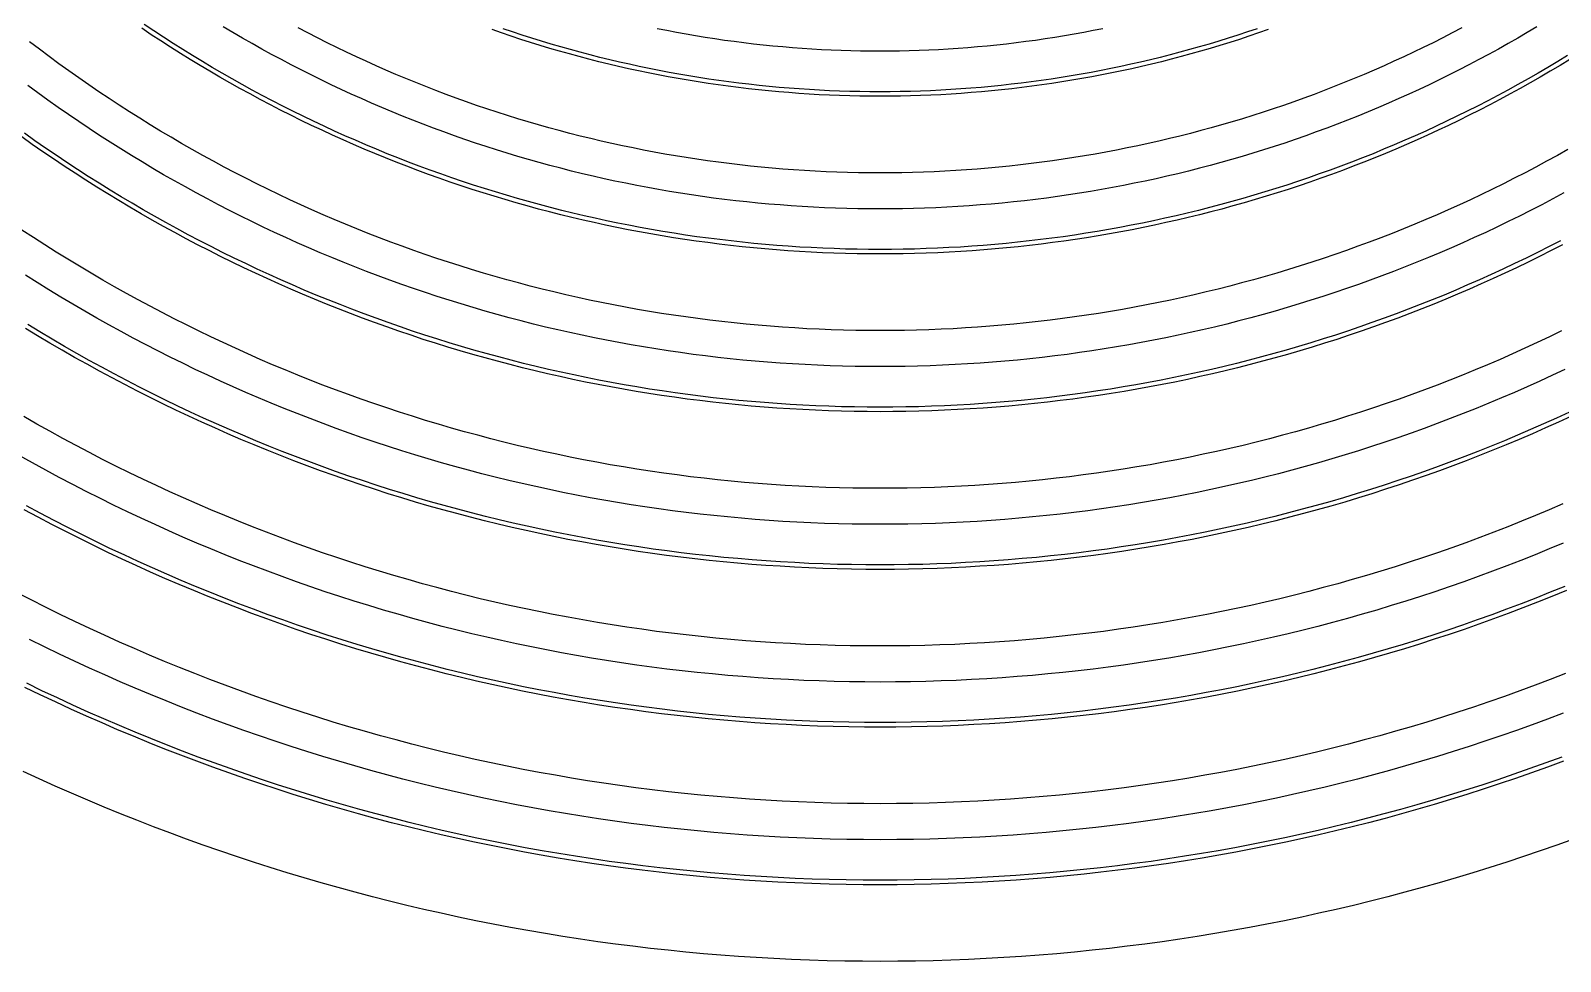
# Model space of a CAD drawing. Header units: metres. Extents: x 10 to 1210, y 10 to 2773.
# Drawn here: x 271.5 to 611, y 932 to 1138.6 of the extents above; entities that cross this region are included whole.
import ezdxf

# ---------------------------------------------------------------- set-up
doc = ezdxf.new("R2010")
doc.units = ezdxf.units.M
for name, color, linetype in [('ACIKLIK', 5, 'Continuous'), ('CAM_SABLON', 4, 'Continuous'), ('DIS_KENAR_V91_Z3', 1, 'Continuous'), ('LAMBA_T4_Z4', 3, 'Continuous')]:
    doc.layers.add(name, color=color, linetype=linetype)

msp = doc.modelspace()

# ---------------------------------------------------------------- linework, layer by layer
at = {"layer": 'ACIKLIK'}
for points in [[(605.76, 1139.42), (603.63, 1138.16), (601.5, 1136.92), (599.36, 1135.69), (597.2, 1134.48), (595.04, 1133.29), (592.86, 1132.13), (590.67, 1130.98), (588.48, 1129.85), (586.27, 1128.73), (584.06, 1127.64), (581.83, 1126.57), (579.6, 1125.52), (577.36, 1124.48), (575.11, 1123.47), (572.85, 1122.47), (570.58, 1121.5), (568.3, 1120.54), (566.01, 1119.61), (563.72, 1118.69), (561.42, 1117.8), (559.11, 1116.92), (556.79, 1116.07), (554.47, 1115.23), (552.14, 1114.42), (549.8, 1113.62), (547.45, 1112.85), (545.1, 1112.1), (542.74, 1111.37), (540.38, 1110.65), (538.01, 1109.96), (535.63, 1109.29), (533.25, 1108.64), (530.86, 1108.01), (528.46, 1107.41), (526.06, 1106.82), (523.66, 1106.25), (521.25, 1105.71), (518.84, 1105.18), (516.42, 1104.68), (514, 1104.2), (511.57, 1103.74), (509.14, 1103.3), (506.71, 1102.88), (504.27, 1102.48), (501.83, 1102.11), (499.39, 1101.75), (496.94, 1101.42), (494.49, 1101.11), (492.04, 1100.82), (489.58, 1100.55), (487.12, 1100.3), (484.67, 1100.08), (482.2, 1099.87), (479.74, 1099.69), (477.28, 1099.53), (474.81, 1099.39), (472.34, 1099.27), (469.88, 1099.17), (467.41, 1099.1), (464.94, 1099.04), (462.47, 1099.01), (460, 1099), (457.53, 1099.01), (455.06, 1099.04), (452.59, 1099.1), (450.12, 1099.17), (447.66, 1099.27), (445.19, 1099.39), (442.72, 1099.53), (440.26, 1099.69), (437.8, 1099.87), (435.33, 1100.08), (432.88, 1100.3), (430.42, 1100.55), (427.96, 1100.82), (425.51, 1101.11), (423.06, 1101.42), (420.61, 1101.75), (418.17, 1102.11), (415.73, 1102.48), (413.29, 1102.88), (410.86, 1103.3), (408.43, 1103.74), (406, 1104.2), (403.58, 1104.68), (401.16, 1105.18), (398.75, 1105.71), (396.34, 1106.25), (393.94, 1106.82), (391.54, 1107.41), (389.14, 1108.01), (386.75, 1108.64), (384.37, 1109.29), (381.99, 1109.96), (379.62, 1110.65), (377.26, 1111.37), (374.9, 1112.1), (372.55, 1112.85), (370.2, 1113.62), (367.86, 1114.42), (365.53, 1115.23), (363.21, 1116.07), (360.89, 1116.92), (358.58, 1117.8), (356.28, 1118.69), (353.99, 1119.61), (351.7, 1120.54), (349.42, 1121.5), (347.15, 1122.47), (344.89, 1123.47), (342.64, 1124.48), (340.4, 1125.52), (338.17, 1126.57), (335.94, 1127.64), (333.73, 1128.73), (331.52, 1129.85), (329.33, 1130.98), (327.14, 1132.13), (324.96, 1133.29), (322.8, 1134.48), (320.64, 1135.69), (318.5, 1136.92), (316.37, 1138.16), (314.24, 1139.42)], [(509.44, 1138.98), (507.32, 1138.56), (505.19, 1138.15), (503.06, 1137.77), (500.93, 1137.4), (498.8, 1137.05), (496.66, 1136.72), (494.51, 1136.41), (492.37, 1136.12), (490.22, 1135.85), (488.07, 1135.59), (485.92, 1135.36), (483.77, 1135.14), (481.61, 1134.94), (479.46, 1134.76), (477.3, 1134.6), (475.14, 1134.46), (472.98, 1134.34), (470.82, 1134.24), (468.66, 1134.15), (466.49, 1134.09), (464.33, 1134.04), (462.16, 1134.01), (460, 1134), (457.84, 1134.01), (455.67, 1134.04), (453.51, 1134.09), (451.34, 1134.15), (449.18, 1134.24), (447.02, 1134.34), (444.86, 1134.46), (442.7, 1134.6), (440.54, 1134.76), (438.39, 1134.94), (436.23, 1135.14), (434.08, 1135.36), (431.93, 1135.59), (429.78, 1135.85), (427.63, 1136.12), (425.49, 1136.41), (423.34, 1136.72), (421.2, 1137.05), (419.07, 1137.4), (416.94, 1137.77), (414.81, 1138.15), (412.68, 1138.56), (410.56, 1138.98)], [(611.74, 1102.54), (609.29, 1101.22), (606.84, 1099.93), (604.37, 1098.66), (601.89, 1097.41), (599.4, 1096.18), (596.9, 1094.98), (594.39, 1093.79), (591.87, 1092.63), (589.34, 1091.49), (586.8, 1090.38), (584.25, 1089.28), (581.69, 1088.21), (579.12, 1087.16), (576.55, 1086.13), (573.96, 1085.12), (571.37, 1084.14), (568.76, 1083.18), (566.15, 1082.24), (563.53, 1081.33), (560.9, 1080.43), (558.27, 1079.56), (555.62, 1078.72), (552.97, 1077.9), (550.32, 1077.1), (547.65, 1076.32), (544.98, 1075.57), (542.3, 1074.84), (539.62, 1074.13), (536.93, 1073.45), (534.24, 1072.79), (531.53, 1072.15), (528.83, 1071.54), (526.12, 1070.95), (523.4, 1070.38), (520.68, 1069.84), (517.95, 1069.33), (515.22, 1068.83), (512.49, 1068.36), (509.75, 1067.92), (507, 1067.49), (504.26, 1067.1), (501.51, 1066.72), (498.75, 1066.37), (496, 1066.04), (493.24, 1065.74), (490.48, 1065.46), (487.72, 1065.21), (484.95, 1064.98), (482.18, 1064.77), (479.41, 1064.59), (476.64, 1064.44), (473.87, 1064.3), (471.1, 1064.19), (468.32, 1064.11), (465.55, 1064.05), (462.78, 1064.01), (460, 1064), (457.22, 1064.01), (454.45, 1064.05), (451.68, 1064.11), (448.9, 1064.19), (446.13, 1064.3), (443.36, 1064.44), (440.59, 1064.59), (437.82, 1064.77), (435.05, 1064.98), (432.28, 1065.21), (429.52, 1065.46), (426.76, 1065.74), (424, 1066.04), (421.25, 1066.37), (418.49, 1066.72), (415.74, 1067.1), (413, 1067.49), (410.25, 1067.92), (407.51, 1068.36), (404.78, 1068.83), (402.05, 1069.33), (399.32, 1069.84), (396.6, 1070.38), (393.88, 1070.95), (391.17, 1071.54), (388.47, 1072.15), (385.76, 1072.79), (383.07, 1073.45), (380.38, 1074.13), (377.7, 1074.84), (375.02, 1075.57), (372.35, 1076.32), (369.68, 1077.1), (367.03, 1077.9), (364.38, 1078.72), (361.73, 1079.56), (359.1, 1080.43), (356.47, 1081.33), (353.85, 1082.24), (351.24, 1083.18), (348.63, 1084.14), (346.04, 1085.12), (343.45, 1086.13), (340.88, 1087.16), (338.31, 1088.21), (335.75, 1089.28), (333.2, 1090.38), (330.66, 1091.49), (328.13, 1092.63), (325.61, 1093.79), (323.1, 1094.98), (320.6, 1096.18), (318.11, 1097.41), (315.63, 1098.66), (313.16, 1099.93), (310.71, 1101.22), (308.26, 1102.54), (305.83, 1103.87), (303.41, 1105.23), (301, 1106.6), (298.6, 1108), (296.22, 1109.42), (293.85, 1110.86), (291.49, 1112.32), (289.14, 1113.8), (286.8, 1115.3), (284.48, 1116.82), (282.18, 1118.37), (279.88, 1119.93), (277.6, 1121.51), (275.34, 1123.11), (273.08, 1124.73), (270.85, 1126.37)], [(611.97, 1063.39), (609.18, 1062.07), (606.39, 1060.78), (603.58, 1059.52), (600.76, 1058.28), (597.93, 1057.06), (595.09, 1055.87), (592.24, 1054.7), (589.37, 1053.56), (586.5, 1052.45), (583.62, 1051.35), (580.73, 1050.29), (577.83, 1049.25), (574.93, 1048.23), (572.01, 1047.24), (569.08, 1046.28), (566.15, 1045.34), (563.21, 1044.42), (560.26, 1043.54), (557.3, 1042.67), (554.34, 1041.84), (551.36, 1041.03), (548.38, 1040.24), (545.4, 1039.49), (542.41, 1038.75), (539.41, 1038.05), (536.4, 1037.37), (533.39, 1036.71), (530.38, 1036.09), (527.36, 1035.49), (524.33, 1034.91), (521.3, 1034.36), (518.26, 1033.84), (515.22, 1033.35), (512.18, 1032.88), (509.13, 1032.44), (506.08, 1032.02), (503.02, 1031.63), (499.96, 1031.27), (496.9, 1030.93), (493.83, 1030.63), (490.77, 1030.34), (487.7, 1030.09), (484.62, 1029.86), (481.55, 1029.66), (478.47, 1029.48), (475.4, 1029.34), (472.32, 1029.22), (469.24, 1029.12), (466.16, 1029.05), (463.08, 1029.01), (460, 1029), (456.92, 1029.01), (453.84, 1029.05), (450.76, 1029.12), (447.68, 1029.22), (444.6, 1029.34), (441.53, 1029.48), (438.45, 1029.66), (435.38, 1029.86), (432.3, 1030.09), (429.23, 1030.34), (426.17, 1030.63), (423.1, 1030.93), (420.04, 1031.27), (416.98, 1031.63), (413.92, 1032.02), (410.87, 1032.44), (407.82, 1032.88), (404.78, 1033.35), (401.74, 1033.84), (398.7, 1034.36), (395.67, 1034.91), (392.64, 1035.49), (389.62, 1036.09), (386.61, 1036.71), (383.6, 1037.37), (380.59, 1038.05), (377.59, 1038.75), (374.6, 1039.49), (371.62, 1040.24), (368.64, 1041.03), (365.66, 1041.84), (362.7, 1042.67), (359.74, 1043.54), (356.79, 1044.42), (353.85, 1045.34), (350.92, 1046.28), (347.99, 1047.24), (345.07, 1048.23), (342.17, 1049.25), (339.27, 1050.29), (336.38, 1051.35), (333.5, 1052.45), (330.63, 1053.56), (327.76, 1054.7), (324.91, 1055.87), (322.07, 1057.06), (319.24, 1058.28), (316.42, 1059.52), (313.61, 1060.78), (310.82, 1062.07), (308.03, 1063.39), (305.26, 1064.73), (302.49, 1066.09), (299.74, 1067.47), (297, 1068.89), (294.28, 1070.32), (291.56, 1071.78), (288.86, 1073.26), (286.17, 1074.76), (283.5, 1076.29), (280.84, 1077.85), (278.19, 1079.42), (275.56, 1081.02), (272.94, 1082.64), (270.33, 1084.28)], [(611.6, 1024.84), (608.48, 1023.53), (605.35, 1022.25), (602.2, 1021), (599.05, 1019.77), (595.88, 1018.57), (592.7, 1017.4), (589.52, 1016.26), (586.32, 1015.14), (583.11, 1014.05), (579.9, 1012.99), (576.67, 1011.96), (573.44, 1010.95), (570.2, 1009.98), (566.95, 1009.03), (563.69, 1008.11), (560.42, 1007.22), (557.15, 1006.36), (553.87, 1005.53), (550.58, 1004.72), (547.28, 1003.94), (543.98, 1003.2), (540.67, 1002.48), (537.35, 1001.79), (534.03, 1001.13), (530.71, 1000.5), (527.38, 999.89), (524.04, 999.32), (520.7, 998.78), (517.35, 998.26), (514, 997.78), (510.64, 997.32), (507.29, 996.89), (503.92, 996.49), (500.56, 996.13), (497.19, 995.79), (493.82, 995.48), (490.44, 995.2), (487.07, 994.95), (483.69, 994.72), (480.31, 994.53), (476.92, 994.37), (473.54, 994.24), (470.16, 994.13), (466.77, 994.06), (463.39, 994.02), (460, 994), (456.61, 994.02), (453.23, 994.06), (449.84, 994.13), (446.46, 994.24), (443.08, 994.37), (439.69, 994.53), (436.31, 994.72), (432.93, 994.95), (429.56, 995.2), (426.18, 995.48), (422.81, 995.79), (419.44, 996.13), (416.08, 996.49), (412.71, 996.89), (409.36, 997.32), (406, 997.78), (402.65, 998.26), (399.3, 998.78), (395.96, 999.32), (392.62, 999.89), (389.29, 1000.5), (385.97, 1001.13), (382.65, 1001.79), (379.33, 1002.48), (376.02, 1003.2), (372.72, 1003.94), (369.42, 1004.72), (366.13, 1005.53), (362.85, 1006.36), (359.58, 1007.22), (356.31, 1008.11), (353.05, 1009.03), (349.8, 1009.98), (346.56, 1010.95), (343.33, 1011.96), (340.1, 1012.99), (336.89, 1014.05), (333.68, 1015.14), (330.48, 1016.26), (327.3, 1017.4), (324.12, 1018.57), (320.95, 1019.77), (317.8, 1021), (314.65, 1022.25), (311.52, 1023.53), (308.4, 1024.84), (305.29, 1026.18), (302.19, 1027.54), (299.1, 1028.94), (296.02, 1030.35), (292.96, 1031.8), (289.91, 1033.27), (286.88, 1034.77), (283.85, 1036.29), (280.84, 1037.84), (277.85, 1039.42), (274.86, 1041.02), (271.89, 1042.65), (268.94, 1044.3)], [(611.59, 987.1), (608.14, 985.79), (604.67, 984.51), (601.2, 983.26), (597.72, 982.05), (594.22, 980.86), (590.71, 979.7), (587.2, 978.58), (583.67, 977.48), (580.14, 976.42), (576.59, 975.39), (573.04, 974.38), (569.48, 973.41), (565.91, 972.47), (562.33, 971.57), (558.75, 970.69), (555.15, 969.84), (551.55, 969.03), (547.95, 968.24), (544.33, 967.49), (540.71, 966.77), (537.09, 966.08), (533.45, 965.43), (529.82, 964.8), (526.17, 964.21), (522.52, 963.65), (518.87, 963.12), (515.21, 962.62), (511.55, 962.15), (507.88, 961.72), (504.22, 961.32), (500.54, 960.95), (496.87, 960.61), (493.19, 960.3), (489.51, 960.03), (485.82, 959.79), (482.14, 959.58), (478.45, 959.4), (474.76, 959.26), (471.07, 959.15), (467.38, 959.06), (463.69, 959.02), (460, 959), (456.31, 959.02), (452.62, 959.06), (448.93, 959.15), (445.24, 959.26), (441.55, 959.4), (437.86, 959.58), (434.18, 959.79), (430.49, 960.03), (426.81, 960.3), (423.13, 960.61), (419.46, 960.95), (415.78, 961.32), (412.12, 961.72), (408.45, 962.15), (404.79, 962.62), (401.13, 963.12), (397.48, 963.65), (393.83, 964.21), (390.18, 964.8), (386.55, 965.43), (382.91, 966.08), (379.29, 966.77), (375.67, 967.49), (372.05, 968.24), (368.45, 969.03), (364.85, 969.84), (361.25, 970.69), (357.67, 971.57), (354.09, 972.47), (350.52, 973.41), (346.96, 974.38), (343.41, 975.39), (339.86, 976.42), (336.33, 977.48), (332.8, 978.58), (329.29, 979.7), (325.78, 980.86), (322.28, 982.05), (318.8, 983.26), (315.33, 984.51), (311.86, 985.79), (308.41, 987.1), (304.97, 988.43), (301.54, 989.8), (298.13, 991.2), (294.72, 992.63), (291.33, 994.08), (287.95, 995.57), (284.58, 997.09), (281.23, 998.63), (277.89, 1000.21), (274.57, 1001.81), (271.26, 1003.44)]]:
    msp.add_lwpolyline(points, dxfattribs=at)
at = {"layer": 'CAM_SABLON'}
for points in [[(612.57, 1133.03), (610.39, 1131.71), (608.2, 1130.4), (606, 1129.12), (603.79, 1127.86), (601.56, 1126.61), (599.33, 1125.39), (597.09, 1124.18), (594.83, 1122.99), (592.57, 1121.83), (590.29, 1120.68), (588, 1119.55), (585.71, 1118.45), (583.4, 1117.36), (581.09, 1116.29), (578.77, 1115.24), (576.43, 1114.22), (574.09, 1113.21), (571.74, 1112.23), (569.39, 1111.26), (567.02, 1110.32), (564.64, 1109.39), (562.26, 1108.49), (559.87, 1107.61), (557.47, 1106.75), (555.07, 1105.91), (552.65, 1105.09), (550.23, 1104.29), (547.81, 1103.51), (545.37, 1102.76), (542.93, 1102.02), (540.49, 1101.31), (538.03, 1100.62), (535.58, 1099.95), (533.11, 1099.3), (530.64, 1098.67), (528.17, 1098.07), (525.69, 1097.48), (523.2, 1096.92), (520.71, 1096.38), (518.22, 1095.86), (515.72, 1095.37), (513.21, 1094.89), (510.71, 1094.44), (508.19, 1094), (505.68, 1093.6), (503.16, 1093.21), (500.64, 1092.84), (498.11, 1092.5), (495.59, 1092.18), (493.06, 1091.88), (490.52, 1091.6), (487.99, 1091.34), (485.45, 1091.11), (482.91, 1090.9), (480.37, 1090.71), (477.83, 1090.54), (475.28, 1090.4), (472.74, 1090.28), (470.19, 1090.18), (467.64, 1090.1), (465.1, 1090.04), (462.55, 1090.01), (460, 1090), (457.45, 1090.01), (454.9, 1090.04), (452.36, 1090.1), (449.81, 1090.18), (447.26, 1090.28), (444.72, 1090.4), (442.17, 1090.54), (439.63, 1090.71), (437.09, 1090.9), (434.55, 1091.11), (432.01, 1091.34), (429.48, 1091.6), (426.94, 1091.88), (424.41, 1092.18), (421.89, 1092.5), (419.36, 1092.84), (416.84, 1093.21), (414.32, 1093.6), (411.81, 1094), (409.29, 1094.44), (406.79, 1094.89), (404.28, 1095.37), (401.78, 1095.86), (399.29, 1096.38), (396.8, 1096.92), (394.31, 1097.48), (391.83, 1098.07), (389.36, 1098.67), (386.89, 1099.3), (384.42, 1099.95), (381.97, 1100.62), (379.51, 1101.31), (377.07, 1102.02), (374.63, 1102.76), (372.19, 1103.51), (369.77, 1104.29), (367.35, 1105.09), (364.93, 1105.91), (362.53, 1106.75), (360.13, 1107.61), (357.74, 1108.49), (355.36, 1109.39), (352.98, 1110.32), (350.61, 1111.26), (348.26, 1112.23), (345.91, 1113.21), (343.57, 1114.22), (341.23, 1115.24), (338.91, 1116.29), (336.6, 1117.36), (334.29, 1118.45), (332, 1119.55), (329.71, 1120.68), (327.43, 1121.83), (325.17, 1122.99), (322.91, 1124.18), (320.67, 1125.39), (318.44, 1126.61), (316.21, 1127.86), (314, 1129.12), (311.8, 1130.4), (309.61, 1131.71), (307.43, 1133.03), (305.26, 1134.37), (303.11, 1135.73), (300.97, 1137.11), (298.83, 1138.51), (296.72, 1139.92)], [(543.67, 1139), (541.55, 1138.28), (539.42, 1137.58), (537.28, 1136.89), (535.14, 1136.23), (532.99, 1135.58), (530.84, 1134.96), (528.68, 1134.35), (526.52, 1133.76), (524.35, 1133.19), (522.17, 1132.63), (520, 1132.1), (517.81, 1131.59), (515.62, 1131.09), (513.43, 1130.62), (511.24, 1130.16), (509.04, 1129.72), (506.83, 1129.3), (504.63, 1128.9), (502.42, 1128.52), (500.2, 1128.16), (497.99, 1127.82), (495.77, 1127.5), (493.55, 1127.2), (491.32, 1126.92), (489.09, 1126.65), (486.86, 1126.41), (484.63, 1126.18), (482.4, 1125.98), (480.16, 1125.79), (477.93, 1125.63), (475.69, 1125.48), (473.45, 1125.35), (471.21, 1125.24), (468.97, 1125.16), (466.73, 1125.09), (464.49, 1125.04), (462.24, 1125.01), (460, 1125), (457.76, 1125.01), (455.51, 1125.04), (453.27, 1125.09), (451.03, 1125.16), (448.79, 1125.24), (446.55, 1125.35), (444.31, 1125.48), (442.07, 1125.63), (439.84, 1125.79), (437.6, 1125.98), (435.37, 1126.18), (433.14, 1126.41), (430.91, 1126.65), (428.68, 1126.92), (426.45, 1127.2), (424.23, 1127.5), (422.01, 1127.82), (419.8, 1128.16), (417.58, 1128.52), (415.37, 1128.9), (413.17, 1129.3), (410.96, 1129.72), (408.76, 1130.16), (406.57, 1130.62), (404.38, 1131.09), (402.19, 1131.59), (400, 1132.1), (397.83, 1132.63), (395.65, 1133.19), (393.48, 1133.76), (391.32, 1134.35), (389.16, 1134.96), (387.01, 1135.58), (384.86, 1136.23), (382.72, 1136.89), (380.58, 1137.58), (378.45, 1138.28), (376.33, 1139)], [(610.99, 1091.95), (608.45, 1090.64), (605.91, 1089.36), (603.35, 1088.09), (600.78, 1086.85), (598.2, 1085.64), (595.6, 1084.44), (593, 1083.27), (590.39, 1082.12), (587.77, 1081), (585.14, 1079.89), (582.5, 1078.81), (579.85, 1077.75), (577.19, 1076.72), (574.52, 1075.71), (571.84, 1074.72), (569.15, 1073.76), (566.46, 1072.82), (563.76, 1071.9), (561.05, 1071), (558.33, 1070.13), (555.61, 1069.29), (552.87, 1068.47), (550.13, 1067.67), (547.39, 1066.89), (544.63, 1066.14), (541.87, 1065.42), (539.11, 1064.71), (536.34, 1064.04), (533.56, 1063.38), (530.78, 1062.75), (527.99, 1062.15), (525.19, 1061.56), (522.39, 1061.01), (519.59, 1060.48), (516.78, 1059.97), (513.97, 1059.48), (511.15, 1059.03), (508.33, 1058.59), (505.51, 1058.18), (502.68, 1057.8), (499.85, 1057.44), (497.02, 1057.1), (494.18, 1056.79), (491.34, 1056.51), (488.5, 1056.24), (485.66, 1056.01), (482.81, 1055.8), (479.96, 1055.61), (477.11, 1055.45), (474.26, 1055.31), (471.41, 1055.2), (468.56, 1055.11), (465.71, 1055.05), (462.85, 1055.01), (460, 1055), (457.15, 1055.01), (454.29, 1055.05), (451.44, 1055.11), (448.59, 1055.2), (445.74, 1055.31), (442.89, 1055.45), (440.04, 1055.61), (437.19, 1055.8), (434.34, 1056.01), (431.5, 1056.24), (428.66, 1056.51), (425.82, 1056.79), (422.98, 1057.1), (420.15, 1057.44), (417.32, 1057.8), (414.49, 1058.18), (411.67, 1058.59), (408.85, 1059.03), (406.03, 1059.48), (403.22, 1059.97), (400.41, 1060.48), (397.61, 1061.01), (394.81, 1061.56), (392.01, 1062.15), (389.22, 1062.75), (386.44, 1063.38), (383.66, 1064.04), (380.89, 1064.71), (378.13, 1065.42), (375.37, 1066.14), (372.61, 1066.89), (369.87, 1067.67), (367.13, 1068.47), (364.39, 1069.29), (361.67, 1070.13), (358.95, 1071), (356.24, 1071.9), (353.54, 1072.82), (350.85, 1073.76), (348.16, 1074.72), (345.48, 1075.71), (342.81, 1076.72), (340.15, 1077.75), (337.5, 1078.81), (334.86, 1079.89), (332.23, 1081), (329.61, 1082.12), (327, 1083.27), (324.4, 1084.44), (321.8, 1085.64), (319.22, 1086.85), (316.65, 1088.09), (314.09, 1089.36), (311.55, 1090.64), (309.01, 1091.95), (306.48, 1093.28), (303.97, 1094.63), (301.47, 1096), (298.98, 1097.39), (296.5, 1098.81), (294.04, 1100.25), (291.58, 1101.71), (289.14, 1103.19), (286.72, 1104.69), (284.3, 1106.21), (281.9, 1107.75), (279.52, 1109.32), (277.14, 1110.9), (274.79, 1112.51), (272.44, 1114.14), (270.11, 1115.78)], [(612.99, 1053.92), (610.12, 1052.59), (607.24, 1051.3), (604.35, 1050.02), (601.44, 1048.78), (598.53, 1047.56), (595.61, 1046.36), (592.67, 1045.19), (589.73, 1044.04), (586.78, 1042.92), (583.81, 1041.83), (580.84, 1040.76), (577.86, 1039.72), (574.86, 1038.71), (571.86, 1037.72), (568.86, 1036.75), (565.84, 1035.82), (562.81, 1034.91), (559.78, 1034.02), (556.74, 1033.17), (553.69, 1032.34), (550.64, 1031.53), (547.58, 1030.75), (544.51, 1030), (541.43, 1029.28), (538.35, 1028.58), (535.26, 1027.91), (532.17, 1027.27), (529.07, 1026.65), (525.97, 1026.06), (522.86, 1025.5), (519.75, 1024.96), (516.63, 1024.46), (513.51, 1023.98), (510.38, 1023.52), (507.25, 1023.1), (504.12, 1022.7), (500.98, 1022.33), (497.84, 1021.98), (494.7, 1021.67), (491.55, 1021.38), (488.4, 1021.12), (485.25, 1020.88), (482.1, 1020.68), (478.95, 1020.5), (475.79, 1020.34), (472.63, 1020.22), (469.48, 1020.12), (466.32, 1020.06), (463.16, 1020.01), (460, 1020), (456.84, 1020.01), (453.68, 1020.06), (450.52, 1020.12), (447.37, 1020.22), (444.21, 1020.34), (441.05, 1020.5), (437.9, 1020.68), (434.75, 1020.88), (431.6, 1021.12), (428.45, 1021.38), (425.3, 1021.67), (422.16, 1021.98), (419.02, 1022.33), (415.88, 1022.7), (412.75, 1023.1), (409.62, 1023.52), (406.49, 1023.98), (403.37, 1024.46), (400.25, 1024.96), (397.14, 1025.5), (394.03, 1026.06), (390.93, 1026.65), (387.83, 1027.27), (384.74, 1027.91), (381.65, 1028.58), (378.57, 1029.28), (375.49, 1030), (372.42, 1030.75), (369.36, 1031.53), (366.31, 1032.34), (363.26, 1033.17), (360.22, 1034.02), (357.19, 1034.91), (354.16, 1035.82), (351.14, 1036.75), (348.14, 1037.72), (345.14, 1038.71), (342.14, 1039.72), (339.16, 1040.76), (336.19, 1041.83), (333.22, 1042.92), (330.27, 1044.04), (327.33, 1045.19), (324.39, 1046.36), (321.47, 1047.56), (318.56, 1048.78), (315.65, 1050.02), (312.76, 1051.3), (309.88, 1052.59), (307.01, 1053.92), (304.16, 1055.26), (301.31, 1056.64), (298.48, 1058.03), (295.66, 1059.46), (292.85, 1060.9), (290.05, 1062.37), (287.27, 1063.87), (284.5, 1065.39), (281.74, 1066.93), (279, 1068.5), (276.27, 1070.09), (273.56, 1071.71), (270.86, 1073.34)], [(611.93, 1015.22), (608.72, 1013.91), (605.5, 1012.62), (602.27, 1011.37), (599.03, 1010.14), (595.78, 1008.94), (592.52, 1007.77), (589.25, 1006.63), (585.97, 1005.52), (582.68, 1004.43), (579.38, 1003.37), (576.07, 1002.35), (572.75, 1001.35), (569.43, 1000.38), (566.09, 999.44), (562.75, 998.53), (559.4, 997.65), (556.04, 996.79), (552.68, 995.97), (549.31, 995.18), (545.93, 994.41), (542.54, 993.68), (539.15, 992.97), (535.75, 992.29), (532.35, 991.65), (528.94, 991.03), (525.52, 990.44), (522.1, 989.89), (518.68, 989.36), (515.25, 988.86), (511.82, 988.4), (508.38, 987.96), (504.94, 987.55), (501.5, 987.17), (498.05, 986.83), (494.6, 986.51), (491.15, 986.22), (487.69, 985.97), (484.24, 985.74), (480.78, 985.54), (477.32, 985.38), (473.86, 985.24), (470.39, 985.14), (466.93, 985.06), (463.46, 985.02), (460, 985), (456.54, 985.02), (453.07, 985.06), (449.61, 985.14), (446.14, 985.24), (442.68, 985.38), (439.22, 985.54), (435.76, 985.74), (432.31, 985.97), (428.85, 986.22), (425.4, 986.51), (421.95, 986.83), (418.5, 987.17), (415.06, 987.55), (411.62, 987.96), (408.18, 988.4), (404.75, 988.86), (401.32, 989.36), (397.9, 989.89), (394.48, 990.44), (391.06, 991.03), (387.65, 991.65), (384.25, 992.29), (380.85, 992.97), (377.46, 993.68), (374.07, 994.41), (370.69, 995.18), (367.32, 995.97), (363.96, 996.79), (360.6, 997.65), (357.25, 998.53), (353.91, 999.44), (350.57, 1000.38), (347.25, 1001.35), (343.93, 1002.35), (340.62, 1003.37), (337.32, 1004.43), (334.03, 1005.52), (330.75, 1006.63), (327.48, 1007.77), (324.22, 1008.94), (320.97, 1010.14), (317.73, 1011.37), (314.5, 1012.62), (311.28, 1013.91), (308.07, 1015.22), (304.88, 1016.56), (301.7, 1017.93), (298.53, 1019.32), (295.37, 1020.75), (292.22, 1022.2), (289.09, 1023.67), (285.97, 1025.18), (282.86, 1026.71), (279.77, 1028.27), (276.69, 1029.86), (273.62, 1031.47), (270.57, 1033.11)], [(611.29, 977.36), (607.75, 976.05), (604.2, 974.78), (600.65, 973.54), (597.08, 972.32), (593.5, 971.14), (589.9, 969.99), (586.3, 968.88), (582.69, 967.79), (579.08, 966.74), (575.45, 965.71), (571.81, 964.72), (568.16, 963.76), (564.51, 962.83), (560.85, 961.94), (557.18, 961.07), (553.5, 960.24), (549.82, 959.44), (546.13, 958.67), (542.43, 957.94), (538.73, 957.23), (535.02, 956.56), (531.3, 955.92), (527.58, 955.32), (523.85, 954.75), (520.12, 954.2), (516.39, 953.7), (512.65, 953.22), (508.9, 952.78), (505.16, 952.37), (501.41, 951.99), (497.65, 951.64), (493.89, 951.33), (490.13, 951.05), (486.37, 950.81), (482.61, 950.59), (478.84, 950.41), (475.08, 950.26), (471.31, 950.15), (467.54, 950.07), (463.77, 950.02), (460, 950), (456.23, 950.02), (452.46, 950.07), (448.69, 950.15), (444.92, 950.26), (441.16, 950.41), (437.39, 950.59), (433.63, 950.81), (429.87, 951.05), (426.11, 951.33), (422.35, 951.64), (418.59, 951.99), (414.84, 952.37), (411.1, 952.78), (407.35, 953.22), (403.61, 953.7), (399.88, 954.2), (396.15, 954.75), (392.42, 955.32), (388.7, 955.92), (384.98, 956.56), (381.27, 957.23), (377.57, 957.94), (373.87, 958.67), (370.18, 959.44), (366.5, 960.24), (362.82, 961.07), (359.15, 961.94), (355.49, 962.83), (351.84, 963.76), (348.19, 964.72), (344.55, 965.71), (340.92, 966.74), (337.31, 967.79), (333.7, 968.88), (330.1, 969.99), (326.5, 971.14), (322.92, 972.32), (319.35, 973.54), (315.8, 974.78), (312.25, 976.05), (308.71, 977.36), (305.19, 978.69), (301.67, 980.06), (298.17, 981.46), (294.68, 982.88), (291.2, 984.34), (287.74, 985.83), (284.29, 987.35), (280.85, 988.9), (277.43, 990.48), (274.02, 992.08), (270.62, 993.72)]]:
    msp.add_lwpolyline(points, dxfattribs=at)
at = {"layer": 'DIS_KENAR_V91_Z3'}
for points in [[(589.1, 1139.19), (586.98, 1138.07), (584.85, 1136.97), (582.7, 1135.89), (580.55, 1134.83), (578.39, 1133.79), (576.22, 1132.77), (574.04, 1131.76), (571.85, 1130.77), (569.66, 1129.81), (567.45, 1128.86), (565.24, 1127.93), (563.02, 1127.02), (560.79, 1126.14), (558.55, 1125.27), (556.31, 1124.42), (554.06, 1123.58), (551.8, 1122.77), (549.53, 1121.98), (547.26, 1121.21), (544.98, 1120.46), (542.69, 1119.73), (540.4, 1119.02), (538.1, 1118.32), (535.8, 1117.65), (533.49, 1117), (531.18, 1116.37), (528.85, 1115.76), (526.53, 1115.17), (524.2, 1114.6), (521.86, 1114.05), (519.52, 1113.52), (517.18, 1113.01), (514.83, 1112.52), (512.47, 1112.05), (510.11, 1111.6), (507.75, 1111.18), (505.39, 1110.77), (503.02, 1110.39), (500.65, 1110.02), (498.27, 1109.68), (495.89, 1109.35), (493.51, 1109.05), (491.13, 1108.77), (488.75, 1108.51), (486.36, 1108.27), (483.97, 1108.05), (481.58, 1107.85), (479.18, 1107.67), (476.79, 1107.51), (474.39, 1107.38), (472, 1107.26), (469.6, 1107.17), (467.2, 1107.09), (464.8, 1107.04), (462.4, 1107.01), (460, 1107), (457.6, 1107.01), (455.2, 1107.04), (452.8, 1107.09), (450.4, 1107.17), (448, 1107.26), (445.61, 1107.38), (443.21, 1107.51), (440.82, 1107.67), (438.42, 1107.85), (436.03, 1108.05), (433.64, 1108.27), (431.25, 1108.51), (428.87, 1108.77), (426.49, 1109.05), (424.11, 1109.35), (421.73, 1109.68), (419.35, 1110.02), (416.98, 1110.39), (414.61, 1110.77), (412.25, 1111.18), (409.89, 1111.6), (407.53, 1112.05), (405.17, 1112.52), (402.82, 1113.01), (400.48, 1113.52), (398.14, 1114.05), (395.8, 1114.6), (393.47, 1115.17), (391.15, 1115.76), (388.82, 1116.37), (386.51, 1117), (384.2, 1117.65), (381.9, 1118.32), (379.6, 1119.02), (377.31, 1119.73), (375.02, 1120.46), (372.74, 1121.21), (370.47, 1121.98), (368.2, 1122.77), (365.94, 1123.58), (363.69, 1124.42), (361.45, 1125.27), (359.21, 1126.14), (356.98, 1127.02), (354.76, 1127.93), (352.55, 1128.86), (350.34, 1129.81), (348.15, 1130.77), (345.96, 1131.76), (343.78, 1132.77), (341.61, 1133.79), (339.45, 1134.83), (337.3, 1135.89), (335.15, 1136.97), (333.02, 1138.07), (330.9, 1139.19)], [(612.65, 1112.19), (610.29, 1110.87), (607.92, 1109.57), (605.54, 1108.29), (603.14, 1107.03), (600.74, 1105.79), (598.32, 1104.57), (595.9, 1103.37), (593.46, 1102.2), (591.01, 1101.04), (588.55, 1099.91), (586.09, 1098.8), (583.61, 1097.71), (581.13, 1096.64), (578.63, 1095.6), (576.13, 1094.57), (573.62, 1093.57), (571.09, 1092.59), (568.56, 1091.63), (566.03, 1090.7), (563.48, 1089.78), (560.93, 1088.89), (558.36, 1088.02), (555.8, 1087.17), (553.22, 1086.35), (550.64, 1085.55), (548.04, 1084.77), (545.45, 1084.01), (542.84, 1083.27), (540.23, 1082.56), (537.62, 1081.87), (535, 1081.21), (532.37, 1080.57), (529.73, 1079.95), (527.1, 1079.35), (524.45, 1078.77), (521.8, 1078.22), (519.15, 1077.7), (516.49, 1077.19), (513.83, 1076.71), (511.16, 1076.25), (508.49, 1075.82), (505.82, 1075.41), (503.14, 1075.02), (500.46, 1074.65), (497.78, 1074.31), (495.09, 1073.99), (492.4, 1073.7), (489.71, 1073.43), (487.02, 1073.18), (484.32, 1072.96), (481.62, 1072.76), (478.93, 1072.58), (476.22, 1072.42), (473.52, 1072.3), (470.82, 1072.19), (468.11, 1072.11), (465.41, 1072.05), (462.71, 1072.01), (460, 1072), (457.29, 1072.01), (454.59, 1072.05), (451.89, 1072.11), (449.18, 1072.19), (446.48, 1072.3), (443.78, 1072.42), (441.07, 1072.58), (438.38, 1072.76), (435.68, 1072.96), (432.98, 1073.18), (430.29, 1073.43), (427.6, 1073.7), (424.91, 1073.99), (422.22, 1074.31), (419.54, 1074.65), (416.86, 1075.02), (414.18, 1075.41), (411.51, 1075.82), (408.84, 1076.25), (406.17, 1076.71), (403.51, 1077.19), (400.85, 1077.7), (398.2, 1078.22), (395.55, 1078.77), (392.9, 1079.35), (390.27, 1079.95), (387.63, 1080.57), (385, 1081.21), (382.38, 1081.87), (379.77, 1082.56), (377.16, 1083.27), (374.55, 1084.01), (371.96, 1084.77), (369.36, 1085.55), (366.78, 1086.35), (364.2, 1087.17), (361.64, 1088.02), (359.07, 1088.89), (356.52, 1089.78), (353.97, 1090.7), (351.44, 1091.63), (348.91, 1092.59), (346.38, 1093.57), (343.87, 1094.57), (341.37, 1095.6), (338.87, 1096.64), (336.39, 1097.71), (333.91, 1098.8), (331.45, 1099.91), (328.99, 1101.04), (326.54, 1102.2), (324.1, 1103.37), (321.68, 1104.57), (319.26, 1105.79), (316.86, 1107.03), (314.46, 1108.29), (312.08, 1109.57), (309.71, 1110.87), (307.35, 1112.19), (305, 1113.53), (302.66, 1114.89), (300.34, 1116.28), (298.03, 1117.68), (295.73, 1119.11), (293.44, 1120.55), (291.16, 1122.01), (288.9, 1123.5), (286.65, 1125), (284.41, 1126.52), (282.19, 1128.06), (279.98, 1129.62), (277.79, 1131.2), (275.6, 1132.8), (273.44, 1134.42), (271.28, 1136.06)], [(611.24, 1071.92), (608.53, 1070.61), (605.8, 1069.32), (603.07, 1068.06), (600.32, 1066.83), (597.57, 1065.61), (594.8, 1064.43), (592.03, 1063.26), (589.24, 1062.12), (586.44, 1061.01), (583.64, 1059.91), (580.82, 1058.85), (578, 1057.81), (575.16, 1056.79), (572.32, 1055.8), (569.47, 1054.83), (566.61, 1053.89), (563.74, 1052.97), (560.87, 1052.07), (557.99, 1051.21), (555.09, 1050.36), (552.2, 1049.55), (549.29, 1048.76), (546.38, 1047.99), (543.46, 1047.25), (540.54, 1046.53), (537.61, 1045.84), (534.67, 1045.18), (531.73, 1044.54), (528.78, 1043.93), (525.83, 1043.34), (522.87, 1042.78), (519.91, 1042.24), (516.94, 1041.73), (513.97, 1041.25), (510.99, 1040.79), (508.01, 1040.36), (505.03, 1039.95), (502.04, 1039.57), (499.06, 1039.22), (496.06, 1038.89), (493.07, 1038.59), (490.07, 1038.31), (487.07, 1038.06), (484.07, 1037.84), (481.06, 1037.64), (478.06, 1037.47), (475.05, 1037.33), (472.04, 1037.21), (469.03, 1037.12), (466.02, 1037.05), (463.01, 1037.01), (460, 1037), (456.99, 1037.01), (453.98, 1037.05), (450.97, 1037.12), (447.96, 1037.21), (444.95, 1037.33), (441.94, 1037.47), (438.94, 1037.64), (435.93, 1037.84), (432.93, 1038.06), (429.93, 1038.31), (426.93, 1038.59), (423.94, 1038.89), (420.94, 1039.22), (417.96, 1039.57), (414.97, 1039.95), (411.99, 1040.36), (409.01, 1040.79), (406.03, 1041.25), (403.06, 1041.73), (400.09, 1042.24), (397.13, 1042.78), (394.17, 1043.34), (391.22, 1043.93), (388.27, 1044.54), (385.33, 1045.18), (382.39, 1045.84), (379.46, 1046.53), (376.54, 1047.25), (373.62, 1047.99), (370.71, 1048.76), (367.8, 1049.55), (364.91, 1050.36), (362.01, 1051.21), (359.13, 1052.07), (356.26, 1052.97), (353.39, 1053.89), (350.53, 1054.83), (347.68, 1055.8), (344.84, 1056.79), (342, 1057.81), (339.18, 1058.85), (336.36, 1059.91), (333.56, 1061.01), (330.76, 1062.12), (327.97, 1063.26), (325.2, 1064.43), (322.43, 1065.61), (319.68, 1066.83), (316.93, 1068.06), (314.2, 1069.32), (311.47, 1070.61), (308.76, 1071.92), (306.06, 1073.25), (303.37, 1074.6), (300.7, 1075.98), (298.03, 1077.38), (295.38, 1078.81), (292.74, 1080.26), (290.11, 1081.73), (287.5, 1083.22), (284.9, 1084.74), (282.31, 1086.28), (279.74, 1087.84), (277.18, 1089.42), (274.63, 1091.03), (272.1, 1092.66), (269.58, 1094.31)], [(611.52, 1033.52), (608.48, 1032.21), (605.42, 1030.93), (602.35, 1029.67), (599.27, 1028.44), (596.18, 1027.24), (593.08, 1026.06), (589.97, 1024.92), (586.85, 1023.8), (583.72, 1022.7), (580.58, 1021.64), (577.43, 1020.6), (574.27, 1019.59), (571.1, 1018.6), (567.93, 1017.65), (564.74, 1016.72), (561.55, 1015.82), (558.35, 1014.95), (555.14, 1014.1), (551.93, 1013.29), (548.71, 1012.5), (545.48, 1011.74), (542.25, 1011.01), (539.01, 1010.3), (535.76, 1009.63), (532.51, 1008.98), (529.25, 1008.36), (525.99, 1007.77), (522.72, 1007.21), (519.45, 1006.68), (516.17, 1006.17), (512.89, 1005.7), (509.6, 1005.25), (506.31, 1004.83), (503.02, 1004.44), (499.72, 1004.08), (496.42, 1003.75), (493.12, 1003.45), (489.81, 1003.17), (486.51, 1002.93), (483.2, 1002.71), (479.89, 1002.52), (476.58, 1002.36), (473.26, 1002.23), (469.95, 1002.13), (466.63, 1002.06), (463.32, 1002.01), (460, 1002), (456.68, 1002.01), (453.37, 1002.06), (450.05, 1002.13), (446.74, 1002.23), (443.42, 1002.36), (440.11, 1002.52), (436.8, 1002.71), (433.49, 1002.93), (430.19, 1003.17), (426.88, 1003.45), (423.58, 1003.75), (420.28, 1004.08), (416.98, 1004.44), (413.69, 1004.83), (410.4, 1005.25), (407.11, 1005.7), (403.83, 1006.17), (400.55, 1006.68), (397.28, 1007.21), (394.01, 1007.77), (390.75, 1008.36), (387.49, 1008.98), (384.24, 1009.63), (380.99, 1010.3), (377.75, 1011.01), (374.52, 1011.74), (371.29, 1012.5), (368.07, 1013.29), (364.86, 1014.1), (361.65, 1014.95), (358.45, 1015.82), (355.26, 1016.72), (352.07, 1017.65), (348.9, 1018.6), (345.73, 1019.59), (342.57, 1020.6), (339.42, 1021.64), (336.28, 1022.7), (333.15, 1023.8), (330.03, 1024.92), (326.92, 1026.06), (323.82, 1027.24), (320.73, 1028.44), (317.65, 1029.67), (314.58, 1030.93), (311.52, 1032.21), (308.48, 1033.52), (305.44, 1034.85), (302.42, 1036.21), (299.41, 1037.6), (296.41, 1039.02), (293.42, 1040.46), (290.44, 1041.92), (287.48, 1043.42), (284.54, 1044.94), (281.6, 1046.48), (278.68, 1048.05), (275.77, 1049.64), (272.88, 1051.26), (270, 1052.91)], [(612.1, 995.88), (608.72, 994.56), (605.34, 993.28), (601.94, 992.03), (598.53, 990.8), (595.11, 989.61), (591.68, 988.45), (588.24, 987.31), (584.79, 986.21), (581.33, 985.13), (577.87, 984.09), (574.39, 983.08), (570.9, 982.09), (567.41, 981.14), (563.91, 980.22), (560.4, 979.33), (556.88, 978.47), (553.35, 977.64), (549.82, 976.84), (546.28, 976.07), (542.74, 975.33), (539.19, 974.62), (535.63, 973.95), (532.06, 973.3), (528.49, 972.69), (524.92, 972.11), (521.34, 971.56), (517.76, 971.04), (514.17, 970.55), (510.58, 970.09), (506.98, 969.67), (503.38, 969.27), (499.78, 968.91), (496.17, 968.58), (492.56, 968.28), (488.95, 968.01), (485.34, 967.77), (481.72, 967.57), (478.1, 967.39), (474.48, 967.25), (470.86, 967.14), (467.24, 967.06), (463.62, 967.02), (460, 967), (456.38, 967.02), (452.76, 967.06), (449.14, 967.14), (445.52, 967.25), (441.9, 967.39), (438.28, 967.57), (434.66, 967.77), (431.05, 968.01), (427.44, 968.28), (423.83, 968.58), (420.22, 968.91), (416.62, 969.27), (413.02, 969.67), (409.42, 970.09), (405.83, 970.55), (402.24, 971.04), (398.66, 971.56), (395.08, 972.11), (391.51, 972.69), (387.94, 973.3), (384.37, 973.95), (380.81, 974.62), (377.26, 975.33), (373.72, 976.07), (370.18, 976.84), (366.65, 977.64), (363.12, 978.47), (359.6, 979.33), (356.09, 980.22), (352.59, 981.14), (349.1, 982.09), (345.61, 983.08), (342.13, 984.09), (338.67, 985.13), (335.21, 986.21), (331.76, 987.31), (328.32, 988.45), (324.89, 989.61), (321.47, 990.8), (318.06, 992.03), (314.66, 993.28), (311.28, 994.56), (307.9, 995.88), (304.54, 997.22), (301.19, 998.59), (297.85, 999.99), (294.52, 1001.42), (291.2, 1002.88), (287.9, 1004.37), (284.61, 1005.88), (281.34, 1007.43), (278.08, 1009), (274.83, 1010.6), (271.59, 1012.23), (268.37, 1013.89)], [(613.91, 959.14), (610.21, 957.81), (606.51, 956.52), (602.79, 955.25), (599.06, 954.02), (595.32, 952.83), (591.57, 951.66), (587.81, 950.53), (584.04, 949.43), (580.26, 948.37), (576.47, 947.33), (572.67, 946.33), (568.86, 945.37), (565.05, 944.43), (561.23, 943.53), (557.4, 942.67), (553.56, 941.83), (549.72, 941.03), (545.86, 940.27), (542.01, 939.54), (538.14, 938.84), (534.27, 938.17), (530.4, 937.54), (526.51, 936.94), (522.63, 936.38), (518.74, 935.85), (514.84, 935.35), (510.94, 934.89), (507.04, 934.47), (503.13, 934.07), (499.22, 933.71), (495.31, 933.39), (491.39, 933.1), (487.47, 932.84), (483.55, 932.62), (479.63, 932.43), (475.7, 932.27), (471.78, 932.15), (467.85, 932.07), (463.93, 932.02), (460, 932), (456.07, 932.02), (452.15, 932.07), (448.22, 932.15), (444.3, 932.27), (440.37, 932.43), (436.45, 932.62), (432.53, 932.84), (428.61, 933.1), (424.69, 933.39), (420.78, 933.71), (416.87, 934.07), (412.96, 934.47), (409.06, 934.89), (405.16, 935.35), (401.26, 935.85), (397.37, 936.38), (393.49, 936.94), (389.6, 937.54), (385.73, 938.17), (381.86, 938.84), (377.99, 939.54), (374.14, 940.27), (370.28, 941.03), (366.44, 941.83), (362.6, 942.67), (358.77, 943.53), (354.95, 944.43), (351.14, 945.37), (347.33, 946.33), (343.53, 947.33), (339.74, 948.37), (335.96, 949.43), (332.19, 950.53), (328.43, 951.66), (324.68, 952.83), (320.94, 954.02), (317.21, 955.25), (313.49, 956.52), (309.79, 957.81), (306.09, 959.14), (302.41, 960.5), (298.73, 961.89), (295.07, 963.31), (291.43, 964.77), (287.79, 966.25), (284.17, 967.77), (280.56, 969.32), (276.97, 970.9), (273.39, 972.52), (269.82, 974.16)]]:
    msp.add_lwpolyline(points, dxfattribs=at)
at = {"layer": 'LAMBA_T4_Z4'}
for points in [[(613.09, 1132.18), (610.91, 1130.85), (608.71, 1129.54), (606.5, 1128.25), (604.28, 1126.99), (602.05, 1125.74), (599.81, 1124.51), (597.56, 1123.3), (595.29, 1122.11), (593.02, 1120.94), (590.74, 1119.78), (588.44, 1118.65), (586.14, 1117.54), (583.83, 1116.45), (581.51, 1115.38), (579.17, 1114.33), (576.83, 1113.3), (574.48, 1112.29), (572.13, 1111.3), (569.76, 1110.34), (567.38, 1109.39), (565, 1108.46), (562.61, 1107.56), (560.21, 1106.67), (557.81, 1105.81), (555.39, 1104.96), (552.97, 1104.14), (550.54, 1103.34), (548.11, 1102.56), (545.66, 1101.8), (543.22, 1101.07), (540.76, 1100.35), (538.3, 1099.66), (535.83, 1098.98), (533.36, 1098.33), (530.88, 1097.7), (528.4, 1097.1), (525.91, 1096.51), (523.42, 1095.95), (520.92, 1095.4), (518.41, 1094.88), (515.91, 1094.38), (513.39, 1093.91), (510.88, 1093.45), (508.36, 1093.02), (505.84, 1092.61), (503.31, 1092.22), (500.78, 1091.85), (498.24, 1091.51), (495.71, 1091.18), (493.17, 1090.88), (490.63, 1090.61), (488.08, 1090.35), (485.54, 1090.12), (482.99, 1089.9), (480.44, 1089.71), (477.89, 1089.55), (475.33, 1089.4), (472.78, 1089.28), (470.23, 1089.18), (467.67, 1089.1), (465.11, 1089.04), (462.56, 1089.01), (460, 1089), (457.44, 1089.01), (454.89, 1089.04), (452.33, 1089.1), (449.77, 1089.18), (447.22, 1089.28), (444.67, 1089.4), (442.11, 1089.55), (439.56, 1089.71), (437.01, 1089.9), (434.46, 1090.12), (431.92, 1090.35), (429.37, 1090.61), (426.83, 1090.88), (424.29, 1091.18), (421.76, 1091.51), (419.22, 1091.85), (416.69, 1092.22), (414.16, 1092.61), (411.64, 1093.02), (409.12, 1093.45), (406.61, 1093.91), (404.09, 1094.38), (401.59, 1094.88), (399.08, 1095.4), (396.58, 1095.95), (394.09, 1096.51), (391.6, 1097.1), (389.12, 1097.7), (386.64, 1098.33), (384.17, 1098.98), (381.7, 1099.66), (379.24, 1100.35), (376.78, 1101.07), (374.34, 1101.8), (371.89, 1102.56), (369.46, 1103.34), (367.03, 1104.14), (364.61, 1104.96), (362.19, 1105.81), (359.79, 1106.67), (357.39, 1107.56), (355, 1108.46), (352.62, 1109.39), (350.24, 1110.34), (347.87, 1111.3), (345.52, 1112.29), (343.17, 1113.3), (340.83, 1114.33), (338.49, 1115.38), (336.17, 1116.45), (333.86, 1117.54), (331.56, 1118.65), (329.26, 1119.78), (326.98, 1120.94), (324.71, 1122.11), (322.44, 1123.3), (320.19, 1124.51), (317.95, 1125.74), (315.72, 1126.99), (313.5, 1128.25), (311.29, 1129.54), (309.09, 1130.85), (306.91, 1132.18), (304.73, 1133.52), (302.57, 1134.89), (300.42, 1136.27), (298.28, 1137.67), (296.16, 1139.09)], [(546.12, 1138.8), (544, 1138.06), (541.86, 1137.33), (539.73, 1136.63), (537.58, 1135.94), (535.43, 1135.27), (533.28, 1134.62), (531.11, 1133.99), (528.95, 1133.38), (526.78, 1132.79), (524.6, 1132.22), (522.42, 1131.66), (520.23, 1131.13), (518.04, 1130.61), (515.84, 1130.12), (513.64, 1129.64), (511.44, 1129.18), (509.23, 1128.74), (507.02, 1128.32), (504.8, 1127.92), (502.58, 1127.54), (500.36, 1127.18), (498.13, 1126.83), (495.91, 1126.51), (493.68, 1126.21), (491.44, 1125.92), (489.21, 1125.66), (486.97, 1125.41), (484.73, 1125.19), (482.49, 1124.98), (480.24, 1124.8), (478, 1124.63), (475.75, 1124.48), (473.5, 1124.35), (471.25, 1124.25), (469, 1124.16), (466.75, 1124.09), (464.5, 1124.04), (462.25, 1124.01), (460, 1124), (457.75, 1124.01), (455.5, 1124.04), (453.25, 1124.09), (451, 1124.16), (448.75, 1124.25), (446.5, 1124.35), (444.25, 1124.48), (442, 1124.63), (439.76, 1124.8), (437.51, 1124.98), (435.27, 1125.19), (433.03, 1125.41), (430.79, 1125.66), (428.56, 1125.92), (426.32, 1126.21), (424.09, 1126.51), (421.87, 1126.83), (419.64, 1127.18), (417.42, 1127.54), (415.2, 1127.92), (412.98, 1128.32), (410.77, 1128.74), (408.56, 1129.18), (406.36, 1129.64), (404.16, 1130.12), (401.96, 1130.61), (399.77, 1131.13), (397.58, 1131.66), (395.4, 1132.22), (393.22, 1132.79), (391.05, 1133.38), (388.89, 1133.99), (386.72, 1134.62), (384.57, 1135.27), (382.42, 1135.94), (380.27, 1136.63), (378.14, 1137.33), (376, 1138.06), (373.88, 1138.8)], [(611.45, 1091.06), (608.91, 1089.75), (606.35, 1088.46), (603.79, 1087.2), (601.21, 1085.95), (598.62, 1084.73), (596.02, 1083.53), (593.41, 1082.36), (590.79, 1081.2), (588.16, 1080.07), (585.52, 1078.97), (582.87, 1077.88), (580.21, 1076.82), (577.54, 1075.79), (574.87, 1074.77), (572.18, 1073.78), (569.49, 1072.81), (566.79, 1071.87), (564.08, 1070.95), (561.36, 1070.05), (558.63, 1069.18), (555.9, 1068.33), (553.16, 1067.51), (550.41, 1066.71), (547.65, 1065.93), (544.89, 1065.18), (542.12, 1064.45), (539.35, 1063.74), (536.57, 1063.06), (533.78, 1062.41), (530.99, 1061.78), (528.2, 1061.17), (525.39, 1060.58), (522.59, 1060.03), (519.77, 1059.49), (516.96, 1058.98), (514.14, 1058.5), (511.31, 1058.04), (508.48, 1057.6), (505.65, 1057.19), (502.81, 1056.81), (499.97, 1056.45), (497.13, 1056.11), (494.29, 1055.8), (491.44, 1055.51), (488.59, 1055.25), (485.73, 1055.01), (482.88, 1054.8), (480.02, 1054.61), (477.17, 1054.45), (474.31, 1054.31), (471.45, 1054.2), (468.59, 1054.11), (465.72, 1054.05), (462.86, 1054.01), (460, 1054), (457.14, 1054.01), (454.28, 1054.05), (451.41, 1054.11), (448.55, 1054.2), (445.69, 1054.31), (442.83, 1054.45), (439.98, 1054.61), (437.12, 1054.8), (434.27, 1055.01), (431.41, 1055.25), (428.56, 1055.51), (425.71, 1055.8), (422.87, 1056.11), (420.03, 1056.45), (417.19, 1056.81), (414.35, 1057.19), (411.52, 1057.6), (408.69, 1058.04), (405.86, 1058.5), (403.04, 1058.98), (400.23, 1059.49), (397.41, 1060.03), (394.61, 1060.58), (391.8, 1061.17), (389.01, 1061.78), (386.22, 1062.41), (383.43, 1063.06), (380.65, 1063.74), (377.88, 1064.45), (375.11, 1065.18), (372.35, 1065.93), (369.59, 1066.71), (366.84, 1067.51), (364.1, 1068.33), (361.37, 1069.18), (358.64, 1070.05), (355.92, 1070.95), (353.21, 1071.87), (350.51, 1072.81), (347.82, 1073.78), (345.13, 1074.77), (342.46, 1075.79), (339.79, 1076.82), (337.13, 1077.88), (334.48, 1078.97), (331.84, 1080.07), (329.21, 1081.2), (326.59, 1082.36), (323.98, 1083.53), (321.38, 1084.73), (318.79, 1085.95), (316.21, 1087.2), (313.65, 1088.46), (311.09, 1089.75), (308.55, 1091.06), (306.01, 1092.39), (303.49, 1093.75), (300.98, 1095.12), (298.49, 1096.52), (296, 1097.94), (293.53, 1099.39), (291.07, 1100.85), (288.62, 1102.33), (286.19, 1103.84), (283.77, 1105.37), (281.36, 1106.92), (278.96, 1108.49), (276.58, 1110.08), (274.22, 1111.69), (271.87, 1113.32), (269.53, 1114.97)], [(613.41, 1053.01), (610.53, 1051.68), (607.65, 1050.38), (604.75, 1049.11), (601.84, 1047.86), (598.91, 1046.63), (595.98, 1045.43), (593.04, 1044.26), (590.09, 1043.11), (587.13, 1041.99), (584.15, 1040.89), (581.17, 1039.82), (578.18, 1038.78), (575.18, 1037.76), (572.17, 1036.77), (569.16, 1035.8), (566.13, 1034.86), (563.1, 1033.95), (560.06, 1033.06), (557.01, 1032.2), (553.95, 1031.37), (550.89, 1030.56), (547.82, 1029.78), (544.74, 1029.03), (541.66, 1028.3), (538.57, 1027.6), (535.47, 1026.93), (532.37, 1026.29), (529.26, 1025.67), (526.15, 1025.08), (523.03, 1024.51), (519.91, 1023.98), (516.79, 1023.47), (513.65, 1022.99), (510.52, 1022.53), (507.38, 1022.11), (504.24, 1021.71), (501.09, 1021.33), (497.94, 1020.99), (494.79, 1020.67), (491.64, 1020.38), (488.48, 1020.12), (485.32, 1019.88), (482.16, 1019.68), (479, 1019.5), (475.83, 1019.35), (472.67, 1019.22), (469.5, 1019.12), (466.34, 1019.06), (463.17, 1019.01), (460, 1019), (456.83, 1019.01), (453.66, 1019.06), (450.5, 1019.12), (447.33, 1019.22), (444.17, 1019.35), (441, 1019.5), (437.84, 1019.68), (434.68, 1019.88), (431.52, 1020.12), (428.36, 1020.38), (425.21, 1020.67), (422.06, 1020.99), (418.91, 1021.33), (415.76, 1021.71), (412.62, 1022.11), (409.48, 1022.53), (406.35, 1022.99), (403.21, 1023.47), (400.09, 1023.98), (396.97, 1024.51), (393.85, 1025.08), (390.74, 1025.67), (387.63, 1026.29), (384.53, 1026.93), (381.43, 1027.6), (378.34, 1028.3), (375.26, 1029.03), (372.18, 1029.78), (369.11, 1030.56), (366.05, 1031.37), (362.99, 1032.2), (359.94, 1033.06), (356.9, 1033.95), (353.87, 1034.86), (350.84, 1035.8), (347.83, 1036.77), (344.82, 1037.76), (341.82, 1038.78), (338.83, 1039.82), (335.85, 1040.89), (332.87, 1041.99), (329.91, 1043.11), (326.96, 1044.26), (324.02, 1045.43), (321.09, 1046.63), (318.16, 1047.86), (315.25, 1049.11), (312.35, 1050.38), (309.47, 1051.68), (306.59, 1053.01), (303.72, 1054.36), (300.87, 1055.74), (298.03, 1057.14), (295.2, 1058.56), (292.39, 1060.02), (289.58, 1061.49), (286.79, 1062.99), (284.01, 1064.51), (281.25, 1066.06), (278.5, 1067.63), (275.76, 1069.23), (273.04, 1070.85), (270.33, 1072.49)], [(612.31, 1014.3), (609.09, 1012.98), (605.87, 1011.69), (602.63, 1010.44), (599.38, 1009.2), (596.12, 1008), (592.86, 1006.83), (589.58, 1005.68), (586.29, 1004.57), (582.99, 1003.48), (579.68, 1002.42), (576.36, 1001.39), (573.04, 1000.39), (569.7, 999.42), (566.36, 998.48), (563.01, 997.56), (559.65, 996.68), (556.28, 995.82), (552.91, 995), (549.53, 994.2), (546.14, 993.43), (542.75, 992.7), (539.35, 991.99), (535.94, 991.31), (532.53, 990.66), (529.11, 990.05), (525.69, 989.46), (522.26, 988.9), (518.83, 988.37), (515.39, 987.87), (511.95, 987.41), (508.5, 986.97), (505.05, 986.56), (501.6, 986.18), (498.15, 985.83), (494.69, 985.51), (491.23, 985.23), (487.76, 984.97), (484.3, 984.74), (480.83, 984.55), (477.36, 984.38), (473.89, 984.24), (470.42, 984.14), (466.95, 984.06), (463.47, 984.02), (460, 984), (456.53, 984.02), (453.05, 984.06), (449.58, 984.14), (446.11, 984.24), (442.64, 984.38), (439.17, 984.55), (435.7, 984.74), (432.24, 984.97), (428.77, 985.23), (425.31, 985.51), (421.85, 985.83), (418.4, 986.18), (414.95, 986.56), (411.5, 986.97), (408.05, 987.41), (404.61, 987.87), (401.17, 988.37), (397.74, 988.9), (394.31, 989.46), (390.89, 990.05), (387.47, 990.66), (384.06, 991.31), (380.65, 991.99), (377.25, 992.7), (373.86, 993.43), (370.47, 994.2), (367.09, 995), (363.72, 995.82), (360.35, 996.68), (356.99, 997.56), (353.64, 998.48), (350.3, 999.42), (346.96, 1000.39), (343.64, 1001.39), (340.32, 1002.42), (337.01, 1003.48), (333.71, 1004.57), (330.42, 1005.68), (327.14, 1006.83), (323.88, 1008), (320.62, 1009.2), (317.37, 1010.44), (314.13, 1011.69), (310.91, 1012.98), (307.69, 1014.3), (304.49, 1015.64), (301.3, 1017.01), (298.12, 1018.41), (294.95, 1019.84), (291.8, 1021.29), (288.66, 1022.77), (285.53, 1024.28), (282.41, 1025.82), (279.31, 1027.38), (276.22, 1028.97), (273.15, 1030.59), (270.09, 1032.23)], [(611.64, 976.42), (608.09, 975.11), (604.54, 973.84), (600.97, 972.59), (597.39, 971.38), (593.8, 970.19), (590.21, 969.04), (586.6, 967.92), (582.98, 966.83), (579.35, 965.77), (575.71, 964.75), (572.07, 963.75), (568.41, 962.79), (564.75, 961.86), (561.08, 960.96), (557.4, 960.1), (553.72, 959.26), (550.03, 958.46), (546.33, 957.69), (542.62, 956.96), (538.91, 956.25), (535.19, 955.58), (531.47, 954.94), (527.74, 954.33), (524, 953.76), (520.26, 953.21), (516.52, 952.7), (512.77, 952.23), (509.02, 951.78), (505.26, 951.37), (501.5, 950.99), (497.74, 950.65), (493.97, 950.33), (490.2, 950.05), (486.43, 949.81), (482.66, 949.59), (478.89, 949.41), (475.11, 949.26), (471.33, 949.15), (467.56, 949.07), (463.78, 949.02), (460, 949), (456.22, 949.02), (452.44, 949.07), (448.67, 949.15), (444.89, 949.26), (441.11, 949.41), (437.34, 949.59), (433.57, 949.81), (429.8, 950.05), (426.03, 950.33), (422.26, 950.65), (418.5, 950.99), (414.74, 951.37), (410.98, 951.78), (407.23, 952.23), (403.48, 952.7), (399.74, 953.21), (396, 953.76), (392.26, 954.33), (388.53, 954.94), (384.81, 955.58), (381.09, 956.25), (377.38, 956.96), (373.67, 957.69), (369.97, 958.46), (366.28, 959.26), (362.6, 960.1), (358.92, 960.96), (355.25, 961.86), (351.59, 962.79), (347.93, 963.75), (344.29, 964.75), (340.65, 965.77), (337.02, 966.83), (333.4, 967.92), (329.79, 969.04), (326.2, 970.19), (322.61, 971.38), (319.03, 972.59), (315.46, 973.84), (311.91, 975.11), (308.36, 976.42), (304.83, 977.76), (301.31, 979.13), (297.8, 980.53), (294.3, 981.96), (290.81, 983.42), (287.34, 984.91), (283.88, 986.43), (280.44, 987.99), (277.01, 989.57), (273.59, 991.18), (270.19, 992.82)]]:
    msp.add_lwpolyline(points, dxfattribs=at)

doc.saveas('drawing.dxf')
